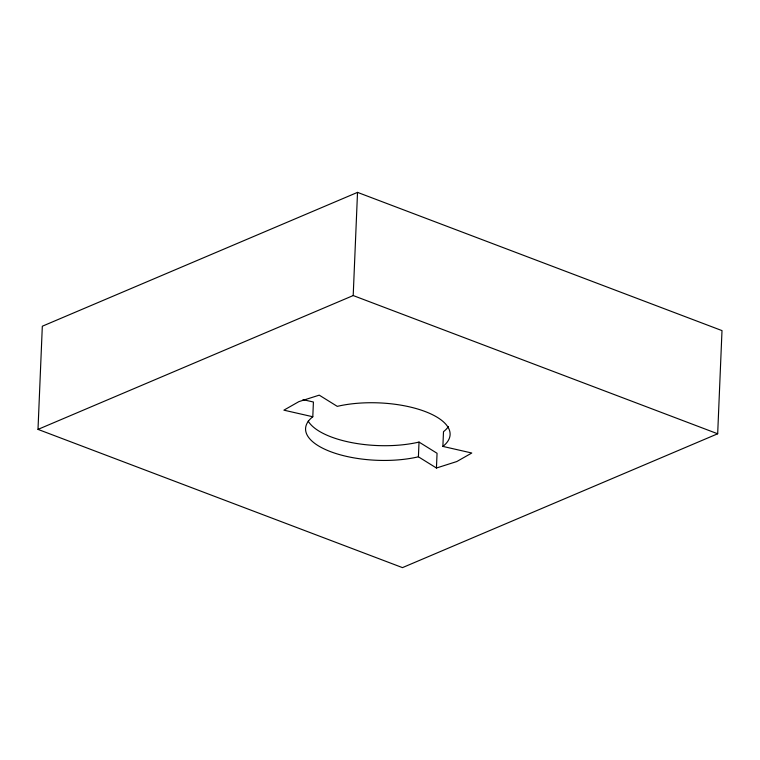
<?xml version="1.0" encoding="UTF-8"?>
<svg xmlns="http://www.w3.org/2000/svg" width="760" height="760" viewBox="0 0 760 760"><rect width="100%" height="100%" fill="white"/><g stroke="black" fill="none" stroke-linecap="round" stroke-linejoin="round"><path stroke-width="1.14" d="M38 429.39L42.322 326.22L357.523 192.375L722 330.609L717.678 433.779L402.477 567.625L38 429.39L353.2 295.555L717.678 433.779M312.797 416.755L283.879 410.162L298.87 401.641L319.238 395.152L337.269 406.362A72.333 28.728 2.4 0 1 425.115 411.512A72.333 28.728 2.4 0 1 442.88 446.414L471.789 453.007L456.808 461.538L436.44 468.017L418.409 456.808A72.333 28.728 2.4 0 1 330.562 451.659A72.333 28.728 2.4 0 1 312.797 416.755L313.415 402.012L303.002 399.646M353.2 295.555L357.523 192.375M418.409 456.808L419.026 442.073A72.333 28.728 2.4 0 1 308.18 421.097M436.44 468.017L437.057 453.283L419.026 442.073M442.88 446.414L443.498 431.68A72.333 28.728 2.4 0 0 448.409 426.559"/></g></svg>
